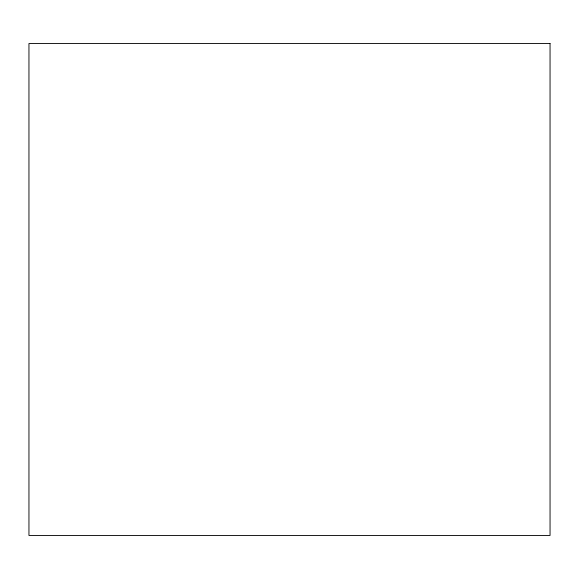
<?xml version="1.0" encoding="UTF-8"?>
<svg xmlns="http://www.w3.org/2000/svg" width="579" height="579" viewBox="0 0 579 579"><rect width="100%" height="100%" fill="white"/><g stroke="black" fill="none" stroke-linecap="round" stroke-linejoin="round"><path stroke-width="0.87" d="M550.05 43.548L28.95 43.548L28.95 535.452L550.05 535.452L550.05 43.548"/></g></svg>
